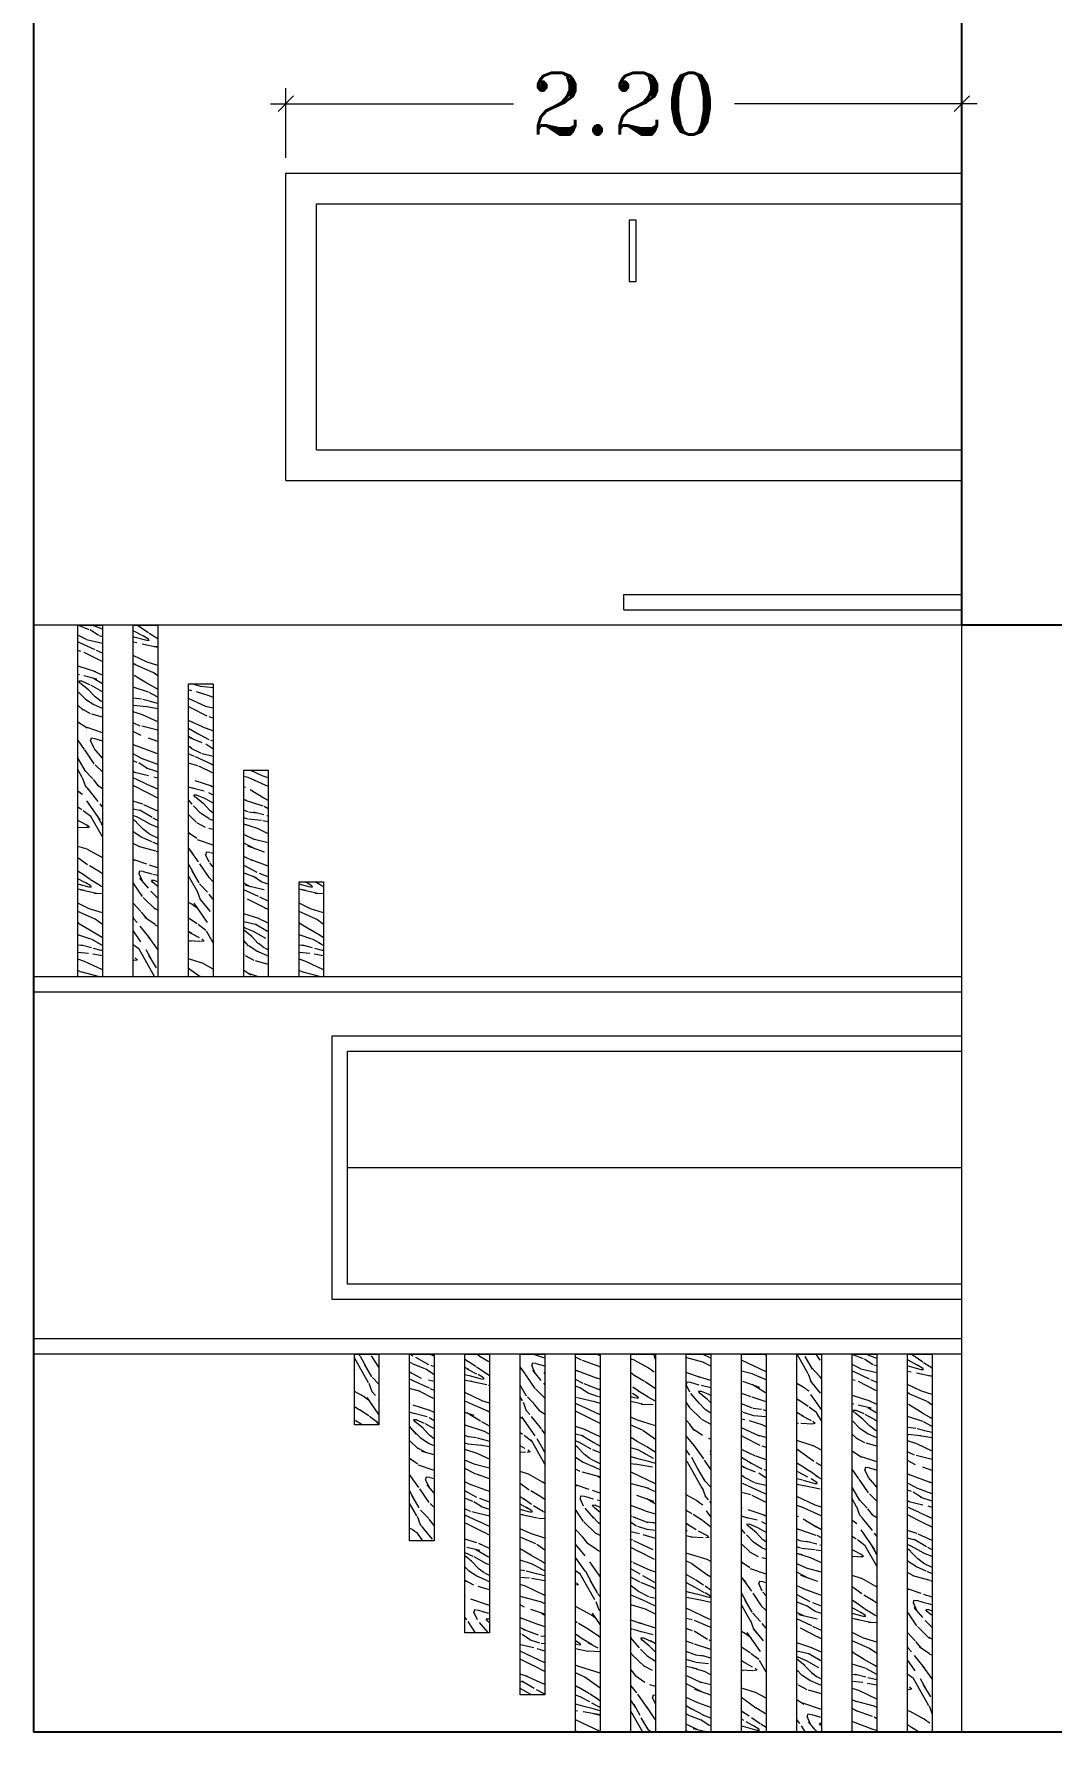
# Model space of a CAD drawing. Header units: inches. Extents: x 0 to 535, y -174 to 989.
# Drawn here: x 374.66 to 377.97, y 95.58 to 101.1 of the extents above; entities that cross this region are included whole.
import ezdxf

# ---------------------------------------------------------------- set-up
doc = ezdxf.new("R2010")
doc.units = ezdxf.units.IN
doc.header["$MEASUREMENT"] = 0
for name, color, linetype, lineweight in [('1', 1, 'Continuous', 9), ('dimension', 21, 'Continuous', 9), ('wall', 51, 'Continuous', 25)]:
    doc.layers.add(name, color=color, linetype=linetype, lineweight=lineweight)
doc.styles.add('ROMANT', font='romant')
doc.dimstyles.new('STANDARD$0', dxfattribs={"dimtxt": 0.2, "dimasz": 0.05, "dimexe": 0.05, "dimexo": 0.0500000000000001, "dimgap": 0.05, "dimtad": 0, "dimzin": 0, "dimdsep": 46, "dimtxsty": 'ROMANT', "dimblk": 'OBLIQUE', "dimcen": 0, "dimdle": 0.05, "dimclrd": 256, "dimclre": 256, "dimclrt": 256, "dimadec": 0, "dimazin": 0, "dimtfac": 1, "dimtix": 1, "dimtofl": 0, "dimtmove": 1, "dimatfit": 3, "dimldrblk": 'OBLIQUE', "dimfxl": 1, "dimtolj": 1, "dimtzin": 0, "dimlwd": -1, "dimlwe": -1, "dimarcsym": 1})
pattern_1 = [(125.3657895, (316.8282335626085, -165.0037877916787), (-0.9748889491056459, 1.358495653849031), [0.0567920025, -11.86952858]), (256.803504, (316.8487967398955, -164.9659996792072), (0.07866463088312299, -0.2161293025630688), [0.007853067099999994, -0.8167188679999998]), (114.48938626, (316.8583889647215, -164.9986397646051), (-0.0786646372295647, 0.2161293006459917), [0.02746521999999999, -5.740230749999997]), (163.4606271, (316.8889859844882, -164.9758480792048), (-1.084466940812025, 0.3395689741847776), [0.0294332288, -6.151544580000001]), (173.0032168, (316.8607705770129, -164.9674691981567), (-0.07866463224300875, 0.216129300024115), [0.0120636748, -0.4946106760000001]), (120.347856, (316.8305074324331, -165.0728918539862), (-1.289547495665455, 2.223012850983182), [0.0478738905, -10.00564285]), (179.0885908, (316.8964778538823, -164.9964318211946), (-0.502901154207116, 0.06171982473837817), [0.0092056419, -1.923978911]), (125.6641257, (316.8919157072359, -165.0027544191575), (-0.07866463854466729, 0.2161292995345969), [0.0079623815, -1.664137768]), (133.5666472, (316.9086252083403, -165.0549490604183), (-0.7388950529018659, 0.7101077456471797), [0.0322622403, -2.226094583]), (119.68621252, (316.8195903501249, -165.093182737871), (-1.289547475383502, 2.223012851304042), [0.1022191415, -5.264285769999999]), (130.3727928, (316.8863901404632, -165.0315727059467), (-2.531343684717294, 2.99484043838873), [0.04322782150000001, -9.034614590000002]), (123.7857773, (316.8583350916209, -165.048777077215), (-0.0786646485390654, 0.216129291848162), [0.05413074839999997, -1.840445417999999]), (119.04293409, (316.8063192155331, -165.0315779381053), (-1.36821211551155, 2.439142167360524), [0.04103382619999999, -8.576069339999998]), (145.7434615, (316.8281270705925, -164.9280672291123), (-2.56225704572125, 1.759784446686964), [0.0404823782, -8.4608168]), (129.2367893, (316.7953626686947, -164.9574754163448), (-2.610008316254434, 3.210969740846352), [0.05220031930000001, -10.90986646]), (124.7710456, (316.7863987361961, -164.9957038638002), (-2.028442540050955, 2.933120589214854), [0.0758889025, -15.86078045]), (131.4338095, (316.8410092042847, -165.1331735631676), (-0.0786646365266669, 0.2161292981963297), [0.0176491834, -1.217793604]), (151.7399653, (316.9258565089695, -165.1022916698047), (-0.5815657859539077, 0.2778491391306656), [0.0322917148, -3.35833833]), (128.8484137, (316.8733319877422, -165.1214090321005), (-0.896224328967456, 1.142366341585137), [0.0266178126, -5.56312293]), (290, (316.8195903501249, -165.093182737871), (-0.3455718796523705, -0.3705387656623449), [0.0284761896, -0.201523792]), (135.6324289, (316.8974137126262, -165.087002385415), (-0.7388950516397252, 0.7101077456572038), [0.05466546159999998, -11.42508117999999]), (133.237749, (316.8566356410229, -165.1006788603707), (-1.556454734449686, 1.636344795307082), [0.0381418545, -7.97164751]), (161.9114852, (316.9859950492535, -164.8589527054356), (-1.084466938815197, 0.3395689770066423), [0.0355090606, -7.42139344]), (173.0032168, (317.0129263171755, -164.8386607714639), (-0.07866463224300875, 0.216129300024115), [0.0265400864, -0.4801342690000001]), (164.8009006, (317.0459312609518, -164.8476274600521), (-2.671835029081719, 0.7408577933628254), [0.0342012829, -7.148068110000001]), (146.7878511, (317.0893985112629, -164.8224824500151), (-1.902026626305297, 1.265806021826072), [0.0287191846, -6.002309540000001]), (151.7399653, (317.0655310194872, -164.832335033459), (-0.5815657859539077, 0.2778491391306656), [0.0322917148, -3.35833833]), (162.1773823, (316.9400923127637, -164.9654055923696), (-1.084466939618753, 0.3395689782831965), [0.0571535188, -11.94508519]), (155.092991, (317.0051794981189, -164.92423287407), (-0.5815657892096059, 0.2778491338212688), [0.0698139263, -14.5911103]), (153.0670749, (316.9593845056692, -164.9304111365707), (-0.581565787359474, 0.2778491396096347), [0.06296584420000001, -6.54844776]), (133.5666472, (316.9400515969961, -165.0470073758853), (-0.7388950529018659, 0.7101077456471797), [0.0322622403, -2.226094583]), (150.6547075, (316.9636917026532, -165.0302443832039), (-1.823361999482653, 1.049676707566412), [0.04619737450000001, -4.80452681]), (149.7854419, (316.9722140174982, -165.0096595940751), (-1.823361992584466, 1.049676723312326), [0.04703368899999996, -9.830041069999993]), (152.9162698, (317.0099821866439, -164.9562851519278), (-0.5815657853456426, 0.2778491404779416), [0.05682948329999998, -5.910266069999996]), (155.1886422, (316.995104939085, -164.9908382283531), (-0.5815657915326928, 0.2778491301377782), [0.06060699410000001, -12.66686176]), (110, (317.1159814948396, -164.8640902689787), (-0.5029011542273502, 0.06171983675258769), [0.0043809526, -0.225619029]), (181.2406383, (317.1159814948396, -164.8640902689787), (-0.9271376728700892, -0.09268962877058456), [0.006811305099999996, -1.423562827999999]), (148.1373433, (317.1144831208034, -164.8599735201484), (-0.5815657852462758, 0.2778491400426519), [0.020887335, -1.441226069]), (164.5021434, (317.1091717871389, -164.8642377436962), (-1.084466942922913, 0.339568967718033), [0.03960924529999998, -2.733037789999999]), (167.7581778, (317.1370927817962, -164.8843790607469), (-2.09026925108812, 0.4630086353138386), [0.0533767969, -11.15575049]), (170.0621297, (317.0849297000861, -164.8730611417998), (-4.101873860981018, 0.7098880003596575), [0.0570595822, -11.92545262]), (156.3117756, (317.1285967757216, -164.9678927889378), (-0.5815657900483695, 0.2778491323069627), [0.07135268839999999, -4.923335379999999]), (154.4633732, (317.1094254834026, -164.9340770890479), (-0.5029011530502587, 0.06171983769696082), [0.1043524743, -0.540177494]), (160.4831147, (317.0651420185876, -164.9758365677487), (-4.416532392591645, 1.57440521027697), [0.0585223454, -12.23117]), (165.5243122, (317.0632558970505, -164.9392261632604), (-1.587368093631594, 0.4012888157798407), [0.0599805523, -12.53593541]), (162.613585, (317.0152672136993, -164.8890919885312), (-0.5029011531749514, 0.0617198380570895), [0.0432909381, -1.09309616]), (166.4838436, (317.0710027139458, -164.853654061441), (-1.587368094188972, 0.4012888131065728), [0.02578561049999999, -5.389192559999997]), (151.9762794, (317.0967431750348, -164.8489474121675), (-2.986493559702275, 1.6053749810238), [0.0353577413, -7.38976752]), (174.3053877, (317.0287262690931, -164.8632137897278), (-0.5029011542635994, 0.06171983729502795), [0.04294314819999997, -8.975117959999992]), (145.2464741, (317.1169449149658, -164.8415945801523), (-2.562257030501768, 1.759784460498503), [0.0335272702, -7.007199320000001]), (155.2273285, (316.9418587908474, -164.894830966135), (-0.5815657880252949, 0.2778491373020556), [0.05753806269999998, -12.02545501]), (166.6532565, (316.9739541868116, -164.8761560287783), (-3.677637319914488, 0.8642974639745953), [0.0617647842, -12.90883993]), (149.707952, (317.1377354789595, -164.810716871809), (-1.823361991434463, 1.049676722564742), [0.0370151926, -7.73617512]), (146.3560822, (317.1673559271626, -164.7789564070787), (-0.6602304293122196, 0.493978426360684), [0.010879644, -2.273845757]), (151.9762794, (317.1804930075694, -164.8779068951634), (-2.986493559702275, 1.6053749810238), [0.0353577413, -7.38976752]), (143.1964955, (317.1932028781063, -164.8499703211583), (-0.07866463804509567, 0.2161292945959426), [0.0314122638, -0.7931596690000001]), (188.4818674, (317.1875301049247, -164.8846698259488), (-1.351374195123889, -0.2470990924021888), [0.0109700409, -2.292738417000001]), (136.1381442, (317.1875301049247, -164.8846698259488), (-0.07866463710982383, 0.2161292981877979), [0.0097600178, -1.015041865]), (146.0169148, (317.1680512432413, -164.8311520933171), (-1.902026624190993, 1.265806025054427), [0.0365601399, -7.641068970000001]), (177.2394681, (317.1766800479411, -164.8862878675414), (-2.938742287345873, 0.1541897158929856), [0.03963325729999997, -8.283350639999991]), (148.6490828, (317.1492808528084, -164.8612945186162), (-1.24179621442641, 0.7718275702060987), [0.03786423759999999, -7.913625409999999]), (162.613585, (317.1817232783446, -164.9567150212198), (-0.5029011531749514, 0.0617198380570895), [0.07575913880000001, -1.060627957]), (153.2948855, (316.992522247284, -165.0780273254128), (-0.5815657871570311, 0.2778491394824867), [0.0376197775, -7.86253344]), (156.9545161, (316.9682801602312, -165.0868507235165), (-0.5815657881615057, 0.2778491383991551), [0.03530030569999998, -3.671231709999998]), (146.3560822, (317.030905551424, -165.0640569452131), (-0.6602304293122196, 0.493978426360684), [0.03263893430000001, -2.252086469]), (161.7852574, (317.1157528561088, -165.0331750518501), (-1.084466939238849, 0.3395689764932182), [0.06019634289999998, -6.260419679999996]), (150.0717393, (317.1440352902833, -165.022881087658), (-0.5815657860494605, 0.277849139270344), [0.040074625, -2.063843176]), (159.3694487, (317.0652485084424, -165.0515571311017), (-1.666032726955021, 0.61741811769019), [0.0538217917, -11.24875421]), (143.1964955, (317.2369632913727, -164.9890580613316), (-0.07866463804509567, 0.2161292945959426), [0.0117795995, -0.8127923539999999]), (159.6657058, (317.0585728506042, -165.0143589190734), (-0.5815657938110032, 0.2778491222749368), [0.06768603069999996, -1.709072292999999]), (143.1964955, (316.9589153228986, -165.0611210444082), (-0.07866463804509567, 0.2161292945959426), [0.02355919900000001, -0.8010127430000001]), (158.5537297, (317.0037337437848, -165.0459740025774), (-2.247598515793237, 0.8952672367306359), [0.04302075939999998, -8.991338709999996]), (151.7399653, (317.0148782127997, -165.0325935228209), (-0.5815657859539077, 0.2778491391306656), [0.0484375745, -3.34219256]), (148.5114886, (317.1093045857641, -165.0028872461114), (-1.241796208885935, 0.7718275754866678), [0.0517887205, -10.82384232]), (144.1945195, (317.1844387679841, -165.008175424414), (-0.6602304207882279, 0.4939784392792391), [0.06885505630000001, -7.160925799999999]), (151.1011978, (317.2275314273408, -164.9820012274635), (-0.5815657856754212, 0.277849139357628), [0.05232378789999998, -2.694674939999999]), (164.3266424, (316.9032480992141, -164.9018909400452), (-2.671835022947638, 0.7408577912244498), [0.0582210293, -12.16819508]), (160.9753659, (316.8856816699994, -164.9479125501772), (-2.75049966370575, 0.9569870897545647), [0.0608799512, -12.72390981]), (141.130464, (316.917816529119, -165.0236310214137), (-0.660230418984233, 0.4939784438691177), [0.03326687569999997, -3.459754989999998]), (157.4786002, (316.9234222769761, -165.0076043589154), (-0.5815657944572521, 0.2778491206858045), [0.0291689473, -3.03357028]), (146.3560822, (316.9357970167662, -165.0730320052152), (-0.6602304293122196, 0.493978426360684), [0.03263893430000001, -2.252086469]), (166.6033605, (316.9315699979187, -164.9859903814984), (-3.677637328676978, 0.8642974665360266), [0.04377515939999999, -9.14900808])]
pattern_2 = [(125.3657895, (314.3082335626085, -162.6308368676231), (-0.9748889491056459, 1.358495653849031), [0.0567920025, -11.86952858]), (256.803504, (314.3287967398955, -162.5930487551516), (0.07866463088312299, -0.2161293025630688), [0.007853067099999993, -0.8167188679999997]), (114.48938626, (314.3383889647216, -162.6256888405495), (-0.0786646372295647, 0.2161293006459917), [0.02746521999999998, -5.740230749999996]), (163.4606271, (314.3689859844882, -162.6028971551492), (-1.084466940812025, 0.3395689741847776), [0.0294332288, -6.151544580000001]), (173.0032168, (314.3407705770129, -162.5945182741011), (-0.07866463224300875, 0.216129300024115), [0.0120636748, -0.4946106760000001]), (120.347856, (314.3105074324331, -162.6999409299306), (-1.289547495665455, 2.223012850983182), [0.0478738905, -10.00564285]), (179.0885908, (314.3764778538823, -162.623480897139), (-0.502901154207116, 0.06171982473837817), [0.0092056419, -1.923978911]), (125.6641257, (314.3719157072359, -162.6298034951019), (-0.07866463854466729, 0.2161292995345969), [0.0079623815, -1.664137768]), (133.5666472, (314.3886252083403, -162.6819981363627), (-0.7388950529018659, 0.7101077456471797), [0.0322622403, -2.226094583]), (119.68621252, (314.2995903501249, -162.7202318138154), (-1.289547475383502, 2.223012851304042), [0.1022191415, -5.264285769999999]), (130.3727928, (314.3663901404632, -162.6586217818911), (-2.531343684717294, 2.99484043838873), [0.04322782150000001, -9.034614590000002]), (123.7857773, (314.3383350916208, -162.6758261531594), (-0.0786646485390654, 0.216129291848162), [0.05413074839999996, -1.840445417999999]), (119.04293409, (314.2863192155331, -162.6586270140497), (-1.36821211551155, 2.439142167360524), [0.04103382619999999, -8.576069339999998]), (145.7434615, (314.3081270705924, -162.5551163050567), (-2.56225704572125, 1.759784446686964), [0.0404823782, -8.4608168]), (129.2367893, (314.2753626686947, -162.5845244922892), (-2.610008316254434, 3.210969740846352), [0.05220031930000001, -10.90986646]), (124.7710456, (314.2663987361961, -162.6227529397446), (-2.028442540050955, 2.933120589214854), [0.0758889025, -15.86078045]), (131.4338095, (314.3210092042847, -162.760222639112), (-0.0786646365266669, 0.2161292981963297), [0.0176491834, -1.217793604]), (151.7399653, (314.4058565089695, -162.7293407457491), (-0.5815657859539077, 0.2778491391306656), [0.0322917148, -3.35833833]), (128.8484137, (314.3533319877422, -162.7484581080449), (-0.896224328967456, 1.142366341585137), [0.0266178126, -5.56312293]), (290, (314.2995903501249, -162.7202318138154), (-0.3455718796523705, -0.3705387656623449), [0.0284761896, -0.201523792]), (135.6324289, (314.3774137126262, -162.7140514613594), (-0.7388950516397252, 0.7101077456572038), [0.05466546159999997, -11.42508117999999]), (133.237749, (314.336635641023, -162.7277279363151), (-1.556454734449686, 1.636344795307082), [0.0381418545, -7.97164751]), (161.9114852, (314.4659950492535, -162.48600178138), (-1.084466938815197, 0.3395689770066423), [0.0355090606, -7.42139344]), (173.0032168, (314.4929263171755, -162.4657098474083), (-0.07866463224300875, 0.216129300024115), [0.0265400864, -0.4801342690000001]), (164.8009006, (314.5259312609518, -162.4746765359965), (-2.671835029081719, 0.7408577933628254), [0.0342012829, -7.148068110000001]), (146.7878511, (314.5693985112629, -162.4495315259595), (-1.902026626305297, 1.265806021826072), [0.0287191846, -6.002309540000001]), (151.7399653, (314.5455310194872, -162.4593841094034), (-0.5815657859539077, 0.2778491391306656), [0.0322917148, -3.35833833]), (162.1773823, (314.4200923127636, -162.592454668314), (-1.084466939618753, 0.3395689782831965), [0.0571535188, -11.94508519]), (155.092991, (314.485179498119, -162.5512819500144), (-0.5815657892096059, 0.2778491338212688), [0.0698139263, -14.5911103]), (153.0670749, (314.4393845056692, -162.5574602125151), (-0.581565787359474, 0.2778491396096347), [0.06296584420000001, -6.54844776]), (133.5666472, (314.4200515969961, -162.6740564518297), (-0.7388950529018659, 0.7101077456471797), [0.0322622403, -2.226094583]), (150.6547075, (314.4436917026532, -162.6572934591483), (-1.823361999482653, 1.049676707566412), [0.04619737450000001, -4.80452681]), (149.7854419, (314.4522140174981, -162.6367086700195), (-1.823361992584466, 1.049676723312326), [0.04703368899999995, -9.830041069999991]), (152.9162698, (314.4899821866439, -162.5833342278722), (-0.5815657853456426, 0.2778491404779416), [0.05682948329999997, -5.910266069999995]), (155.1886422, (314.475104939085, -162.6178873042975), (-0.5815657915326928, 0.2778491301377782), [0.06060699410000001, -12.66686176]), (110, (314.5959814948395, -162.4911393449231), (-0.5029011542273502, 0.06171983675258769), [0.0043809526, -0.225619029]), (181.2406382999999, (314.5959814948395, -162.4911393449231), (-0.9271376728700892, -0.09268962877058456), [0.006811305099999995, -1.423562827999999]), (148.1373433, (314.5944831208034, -162.4870225960928), (-0.5815657852462758, 0.2778491400426519), [0.020887335, -1.441226069]), (164.5021434, (314.5891717871389, -162.4912868196405), (-1.084466942922913, 0.339568967718033), [0.03960924529999998, -2.733037789999998]), (167.7581778, (314.6170927817962, -162.5114281366913), (-2.09026925108812, 0.4630086353138386), [0.0533767969, -11.15575049]), (170.0621297, (314.5649297000861, -162.5001102177442), (-4.101873860981018, 0.7098880003596575), [0.0570595822, -11.92545262]), (156.3117756, (314.6085967757216, -162.5949418648822), (-0.5815657900483695, 0.2778491323069627), [0.07135268839999999, -4.923335379999999]), (154.4633732, (314.5894254834026, -162.5611261649923), (-0.5029011530502587, 0.06171983769696082), [0.1043524743, -0.540177494]), (160.4831147, (314.5451420185876, -162.6028856436931), (-4.416532392591645, 1.57440521027697), [0.0585223454, -12.23117]), (165.5243122, (314.5432558970505, -162.5662752392048), (-1.587368093631594, 0.4012888157798407), [0.0599805523, -12.53593541]), (162.613585, (314.4952672136993, -162.5161410644756), (-0.5029011531749514, 0.0617198380570895), [0.0432909381, -1.09309616]), (166.4838436, (314.5510027139458, -162.4807031373854), (-1.587368094188972, 0.4012888131065728), [0.02578561049999998, -5.389192559999996]), (151.9762794, (314.5767431750347, -162.4759964881119), (-2.986493559702275, 1.6053749810238), [0.0353577413, -7.38976752]), (174.3053877, (314.5087262690931, -162.4902628656722), (-0.5029011542635994, 0.06171983729502795), [0.04294314819999996, -8.97511795999999]), (145.2464741, (314.5969449149658, -162.4686436560967), (-2.562257030501768, 1.759784460498503), [0.0335272702, -7.007199320000001]), (155.2273285, (314.4218587908475, -162.5218800420794), (-0.5815657880252949, 0.2778491373020556), [0.05753806269999998, -12.02545500999999]), (166.6532565, (314.4539541868115, -162.5032051047227), (-3.677637319914488, 0.8642974639745953), [0.0617647842, -12.90883993]), (149.707952, (314.6177354789596, -162.4377659477534), (-1.823361991434463, 1.049676722564742), [0.0370151926, -7.73617512]), (146.3560822, (314.6473559271627, -162.4060054830231), (-0.6602304293122196, 0.493978426360684), [0.010879644, -2.273845757]), (151.9762794, (314.6604930075694, -162.5049559711078), (-2.986493559702275, 1.6053749810238), [0.0353577413, -7.38976752]), (143.1964955, (314.6732028781063, -162.4770193971027), (-0.07866463804509567, 0.2161292945959426), [0.0314122638, -0.7931596690000001]), (188.4818674, (314.6675301049247, -162.5117189018932), (-1.351374195123889, -0.2470990924021888), [0.0109700409, -2.292738417000001]), (136.1381442, (314.6675301049247, -162.5117189018932), (-0.07866463710982383, 0.2161292981877979), [0.0097600178, -1.015041865]), (146.0169148, (314.6480512432414, -162.4582011692615), (-1.902026624190993, 1.265806025054427), [0.0365601399, -7.641068970000001]), (177.2394681, (314.6566800479411, -162.5133369434858), (-2.938742287345873, 0.1541897158929856), [0.03963325729999996, -8.28335063999999]), (148.6490828, (314.6292808528084, -162.4883435945606), (-1.24179621442641, 0.7718275702060987), [0.03786423759999999, -7.913625409999999]), (162.613585, (314.6617232783446, -162.5837640971642), (-0.5029011531749514, 0.0617198380570895), [0.07575913880000001, -1.060627957]), (153.2948855, (314.472522247284, -162.7050764013572), (-0.5815657871570311, 0.2778491394824867), [0.0376197775, -7.86253344]), (156.9545161, (314.4482801602312, -162.7138997994609), (-0.5815657881615057, 0.2778491383991551), [0.03530030569999997, -3.671231709999998]), (146.3560822, (314.510905551424, -162.6911060211575), (-0.6602304293122196, 0.493978426360684), [0.03263893430000001, -2.252086469]), (161.7852574, (314.5957528561087, -162.6602241277945), (-1.084466939238849, 0.3395689764932182), [0.06019634289999997, -6.260419679999996]), (150.0717393, (314.6240352902832, -162.6499301636024), (-0.5815657860494605, 0.277849139270344), [0.040074625, -2.063843176]), (159.3694487, (314.5452485084423, -162.6786062070461), (-1.666032726955021, 0.61741811769019), [0.0538217917, -11.24875421]), (143.1964955, (314.7169632913727, -162.616107137276), (-0.07866463804509567, 0.2161292945959426), [0.0117795995, -0.8127923539999999]), (159.6657058, (314.5385728506042, -162.6414079950178), (-0.5815657938110032, 0.2778491222749368), [0.06768603069999994, -1.709072292999999]), (143.1964955, (314.4389153228986, -162.6881701203526), (-0.07866463804509567, 0.2161292945959426), [0.02355919900000001, -0.8010127430000001]), (158.5537297, (314.4837337437848, -162.6730230785218), (-2.247598515793237, 0.8952672367306359), [0.04302075939999998, -8.991338709999994]), (151.7399653, (314.4948782127997, -162.6596425987653), (-0.5815657859539077, 0.2778491391306656), [0.0484375745, -3.34219256]), (148.5114886, (314.589304585764, -162.6299363220558), (-1.241796208885935, 0.7718275754866678), [0.0517887205, -10.82384232]), (144.1945195, (314.6644387679841, -162.6352245003584), (-0.6602304207882279, 0.4939784392792391), [0.06885505630000001, -7.160925799999999]), (151.1011978, (314.7075314273408, -162.6090503034079), (-0.5815657856754212, 0.277849139357628), [0.05232378789999997, -2.694674939999998]), (164.3266424, (314.383248099214, -162.5289400159896), (-2.671835022947638, 0.7408577912244498), [0.0582210293, -12.16819508]), (160.9753659, (314.3656816699993, -162.5749616261216), (-2.75049966370575, 0.9569870897545647), [0.0608799512, -12.72390981]), (141.130464, (314.397816529119, -162.6506800973581), (-0.660230418984233, 0.4939784438691177), [0.03326687569999996, -3.459754989999997]), (157.4786002, (314.4034222769761, -162.6346534348598), (-0.5815657944572521, 0.2778491206858045), [0.0291689473, -3.03357028]), (146.3560822, (314.4157970167662, -162.7000810811596), (-0.6602304293122196, 0.493978426360684), [0.03263893430000001, -2.252086469]), (166.6033605, (314.4115699979187, -162.6130394574428), (-3.677637328676978, 0.8642974665360266), [0.04377515939999999, -9.14900808])]
pattern_3 = [(125.3657895, (315.0282335626085, -162.6308368676231), (-0.9748889491056459, 1.358495653849031), [0.0567920025, -11.86952858]), (256.803504, (315.0487967398955, -162.5930487551516), (0.07866463088312299, -0.2161293025630688), [0.007853067099999991, -0.8167188679999996]), (114.48938626, (315.0583889647215, -162.6256888405495), (-0.0786646372295647, 0.2161293006459917), [0.02746521999999998, -5.740230749999995]), (163.4606271, (315.0889859844881, -162.6028971551492), (-1.084466940812025, 0.3395689741847776), [0.0294332288, -6.151544580000001]), (173.0032168, (315.0607705770129, -162.5945182741011), (-0.07866463224300875, 0.216129300024115), [0.0120636748, -0.4946106760000001]), (120.347856, (315.0305074324331, -162.6999409299306), (-1.289547495665455, 2.223012850983182), [0.0478738905, -10.00564285]), (179.0885908, (315.0964778538823, -162.623480897139), (-0.502901154207116, 0.06171982473837817), [0.0092056419, -1.923978911]), (125.6641257, (315.0919157072359, -162.6298034951019), (-0.07866463854466729, 0.2161292995345969), [0.0079623815, -1.664137768]), (133.5666472, (315.1086252083404, -162.6819981363627), (-0.7388950529018659, 0.7101077456471797), [0.0322622403, -2.226094583]), (119.68621252, (315.0195903501249, -162.7202318138154), (-1.289547475383502, 2.223012851304042), [0.1022191415, -5.264285769999999]), (130.3727928, (315.0863901404632, -162.6586217818911), (-2.531343684717294, 2.99484043838873), [0.04322782150000001, -9.034614590000002]), (123.7857773, (315.0583350916208, -162.6758261531594), (-0.0786646485390654, 0.216129291848162), [0.05413074839999996, -1.840445417999999]), (119.04293409, (315.0063192155331, -162.6586270140497), (-1.36821211551155, 2.439142167360524), [0.04103382619999999, -8.576069339999998]), (145.7434615, (315.0281270705925, -162.5551163050567), (-2.56225704572125, 1.759784446686964), [0.0404823782, -8.4608168]), (129.2367893, (314.9953626686947, -162.5845244922892), (-2.610008316254434, 3.210969740846352), [0.05220031930000001, -10.90986646]), (124.7710456, (314.9863987361961, -162.6227529397446), (-2.028442540050955, 2.933120589214854), [0.0758889025, -15.86078045]), (131.4338095, (315.0410092042848, -162.760222639112), (-0.0786646365266669, 0.2161292981963297), [0.0176491834, -1.217793604]), (151.7399653, (315.1258565089694, -162.7293407457491), (-0.5815657859539077, 0.2778491391306656), [0.0322917148, -3.35833833]), (128.8484137, (315.0733319877422, -162.7484581080449), (-0.896224328967456, 1.142366341585137), [0.0266178126, -5.56312293]), (290, (315.0195903501249, -162.7202318138154), (-0.3455718796523705, -0.3705387656623449), [0.0284761896, -0.201523792]), (135.6324289, (315.0974137126262, -162.7140514613594), (-0.7388950516397252, 0.7101077456572038), [0.05466546159999996, -11.42508117999999]), (133.237749, (315.056635641023, -162.7277279363151), (-1.556454734449686, 1.636344795307082), [0.0381418545, -7.97164751]), (161.9114852, (315.1859950492535, -162.48600178138), (-1.084466938815197, 0.3395689770066423), [0.0355090606, -7.42139344]), (173.0032168, (315.2129263171755, -162.4657098474083), (-0.07866463224300875, 0.216129300024115), [0.0265400864, -0.4801342690000001]), (164.8009006, (315.2459312609518, -162.4746765359965), (-2.671835029081719, 0.7408577933628254), [0.0342012829, -7.148068110000001]), (146.7878511, (315.289398511263, -162.4495315259595), (-1.902026626305297, 1.265806021826072), [0.0287191846, -6.002309540000001]), (151.7399653, (315.2655310194871, -162.4593841094034), (-0.5815657859539077, 0.2778491391306656), [0.0322917148, -3.35833833]), (162.1773823, (315.1400923127637, -162.592454668314), (-1.084466939618753, 0.3395689782831965), [0.0571535188, -11.94508519]), (155.092991, (315.2051794981189, -162.5512819500144), (-0.5815657892096059, 0.2778491338212688), [0.0698139263, -14.5911103]), (153.0670749, (315.1593845056692, -162.5574602125151), (-0.581565787359474, 0.2778491396096347), [0.06296584420000001, -6.54844776]), (133.5666472, (315.1400515969961, -162.6740564518297), (-0.7388950529018659, 0.7101077456471797), [0.0322622403, -2.226094583]), (150.6547075, (315.1636917026531, -162.6572934591483), (-1.823361999482653, 1.049676707566412), [0.04619737450000001, -4.80452681]), (149.7854419, (315.1722140174981, -162.6367086700195), (-1.823361992584466, 1.049676723312326), [0.04703368899999995, -9.83004106999999]), (152.9162698, (315.2099821866439, -162.5833342278722), (-0.5815657853456426, 0.2778491404779416), [0.05682948329999996, -5.910266069999994]), (155.1886422, (315.1951049390851, -162.6178873042975), (-0.5815657915326928, 0.2778491301377782), [0.06060699410000001, -12.66686176]), (110, (315.3159814948395, -162.4911393449231), (-0.5029011542273502, 0.06171983675258769), [0.0043809526, -0.225619029]), (181.2406382999999, (315.3159814948395, -162.4911393449231), (-0.9271376728700892, -0.09268962877058456), [0.006811305099999995, -1.423562827999998]), (148.1373433, (315.3144831208033, -162.4870225960928), (-0.5815657852462758, 0.2778491400426519), [0.020887335, -1.441226069]), (164.5021434, (315.3091717871389, -162.4912868196405), (-1.084466942922913, 0.339568967718033), [0.03960924529999997, -2.733037789999998]), (167.7581778, (315.3370927817962, -162.5114281366913), (-2.09026925108812, 0.4630086353138386), [0.0533767969, -11.15575049]), (170.0621297, (315.2849297000861, -162.5001102177442), (-4.101873860981018, 0.7098880003596575), [0.0570595822, -11.92545262]), (156.3117756, (315.3285967757216, -162.5949418648822), (-0.5815657900483695, 0.2778491323069627), [0.07135268839999999, -4.923335379999999]), (154.4633732, (315.3094254834027, -162.5611261649923), (-0.5029011530502587, 0.06171983769696082), [0.1043524743, -0.540177494]), (160.4831147, (315.2651420185876, -162.6028856436931), (-4.416532392591645, 1.57440521027697), [0.0585223454, -12.23117]), (165.5243122, (315.2632558970506, -162.5662752392048), (-1.587368093631594, 0.4012888157798407), [0.0599805523, -12.53593541]), (162.613585, (315.2152672136993, -162.5161410644756), (-0.5029011531749514, 0.0617198380570895), [0.0432909381, -1.09309616]), (166.4838436, (315.2710027139458, -162.4807031373854), (-1.587368094188972, 0.4012888131065728), [0.02578561049999998, -5.389192559999995]), (151.9762794, (315.2967431750347, -162.4759964881119), (-2.986493559702275, 1.6053749810238), [0.0353577413, -7.38976752]), (174.3053877, (315.228726269093, -162.4902628656722), (-0.5029011542635994, 0.06171983729502795), [0.04294314819999995, -8.975117959999988]), (145.2464741, (315.3169449149658, -162.4686436560967), (-2.562257030501768, 1.759784460498503), [0.0335272702, -7.007199320000001]), (155.2273285, (315.1418587908474, -162.5218800420794), (-0.5815657880252949, 0.2778491373020556), [0.05753806269999997, -12.02545500999999]), (166.6532565, (315.1739541868115, -162.5032051047227), (-3.677637319914488, 0.8642974639745953), [0.0617647842, -12.90883993]), (149.707952, (315.3377354789595, -162.4377659477534), (-1.823361991434463, 1.049676722564742), [0.0370151926, -7.73617512]), (146.3560822, (315.3673559271626, -162.4060054830231), (-0.6602304293122196, 0.493978426360684), [0.010879644, -2.273845757]), (151.9762794, (315.3804930075694, -162.5049559711078), (-2.986493559702275, 1.6053749810238), [0.0353577413, -7.38976752]), (143.1964955, (315.3932028781064, -162.4770193971027), (-0.07866463804509567, 0.2161292945959426), [0.0314122638, -0.7931596690000001]), (188.4818674, (315.3875301049247, -162.5117189018932), (-1.351374195123889, -0.2470990924021888), [0.0109700409, -2.292738417000001]), (136.1381442, (315.3875301049247, -162.5117189018932), (-0.07866463710982383, 0.2161292981877979), [0.0097600178, -1.015041865]), (146.0169148, (315.3680512432413, -162.4582011692615), (-1.902026624190993, 1.265806025054427), [0.0365601399, -7.641068970000001]), (177.2394681, (315.3766800479411, -162.5133369434858), (-2.938742287345873, 0.1541897158929856), [0.03963325729999995, -8.283350639999988]), (148.6490828, (315.3492808528085, -162.4883435945606), (-1.24179621442641, 0.7718275702060987), [0.03786423759999999, -7.913625409999999]), (162.613585, (315.3817232783446, -162.5837640971642), (-0.5029011531749514, 0.0617198380570895), [0.07575913880000001, -1.060627957]), (153.2948855, (315.192522247284, -162.7050764013572), (-0.5815657871570311, 0.2778491394824867), [0.0376197775, -7.86253344]), (156.9545161, (315.1682801602312, -162.7138997994609), (-0.5815657881615057, 0.2778491383991551), [0.03530030569999996, -3.671231709999998]), (146.3560822, (315.230905551424, -162.6911060211575), (-0.6602304293122196, 0.493978426360684), [0.03263893430000001, -2.252086469]), (161.7852574, (315.3157528561088, -162.6602241277945), (-1.084466939238849, 0.3395689764932182), [0.06019634289999996, -6.260419679999995]), (150.0717393, (315.3440352902832, -162.6499301636024), (-0.5815657860494605, 0.277849139270344), [0.040074625, -2.063843176]), (159.3694487, (315.2652485084423, -162.6786062070461), (-1.666032726955021, 0.61741811769019), [0.0538217917, -11.24875421]), (143.1964955, (315.4369632913727, -162.616107137276), (-0.07866463804509567, 0.2161292945959426), [0.0117795995, -0.8127923539999999]), (159.6657058, (315.2585728506043, -162.6414079950178), (-0.5815657938110032, 0.2778491222749368), [0.06768603069999993, -1.709072292999999]), (143.1964955, (315.1589153228986, -162.6881701203526), (-0.07866463804509567, 0.2161292945959426), [0.02355919900000001, -0.8010127430000001]), (158.5537297, (315.2037337437848, -162.6730230785218), (-2.247598515793237, 0.8952672367306359), [0.04302075939999997, -8.991338709999992]), (151.7399653, (315.2148782127998, -162.6596425987653), (-0.5815657859539077, 0.2778491391306656), [0.0484375745, -3.34219256]), (148.5114886, (315.309304585764, -162.6299363220558), (-1.241796208885935, 0.7718275754866678), [0.0517887205, -10.82384232]), (144.1945195, (315.3844387679841, -162.6352245003584), (-0.6602304207882279, 0.4939784392792391), [0.06885505630000001, -7.160925799999999]), (151.1011978, (315.4275314273409, -162.6090503034079), (-0.5815657856754212, 0.277849139357628), [0.05232378789999997, -2.694674939999998]), (164.3266424, (315.103248099214, -162.5289400159896), (-2.671835022947638, 0.7408577912244498), [0.0582210293, -12.16819508]), (160.9753659, (315.0856816699994, -162.5749616261216), (-2.75049966370575, 0.9569870897545647), [0.0608799512, -12.72390981]), (141.130464, (315.117816529119, -162.6506800973581), (-0.660230418984233, 0.4939784438691177), [0.03326687569999996, -3.459754989999997]), (157.4786002, (315.1234222769761, -162.6346534348598), (-0.5815657944572521, 0.2778491206858045), [0.0291689473, -3.03357028]), (146.3560822, (315.1357970167662, -162.7000810811596), (-0.6602304293122196, 0.493978426360684), [0.03263893430000001, -2.252086469]), (166.6033605, (315.1315699979187, -162.6130394574428), (-3.677637328676978, 0.8642974665360266), [0.04377515939999999, -9.14900808])]

# ---------------------------------------------------------------- blocks, each defined once
blk = doc.blocks.new('_Oblique')
at = {"color": 0, "linetype": 'ByBlock', "lineweight": -2}
blk.add_line((-0.5, -0.5), (0.5, 0.5), dxfattribs=at)
blk = doc.blocks.new('*D165')
at = {"layer": 'Defpoints', "color": 0, "transparency": 16777216}
for p in [(375.4821664337404, 100.8761633606613), (375.4821664337404, 100.6496795555343), (377.6821664337403, 100.6496795555343)]:
    blk.add_point(p, dxfattribs=at)
at = {"layer": 'dimension', "transparency": 16777216}
for p, q in [((375.4821664337404, 100.6996795555343), (375.4821664337404, 100.9261633606613)), ((377.6821664337403, 100.6996795555343), (377.6821664337403, 100.9261633606613)), ((375.4321664337403, 100.8761633606613), (376.2226426242165, 100.8761633606613)), ((377.7321664337403, 100.8761633606613), (376.9416902432641, 100.8761633606613))]:
    blk.add_line(p, q, dxfattribs=at)
at = {"layer": 'dimension', "transparency": 16777216, "xscale": 0.05, "yscale": 0.05, "zscale": 0.05, "rotation": 180}
blk.add_blockref('_Oblique', (375.4821664337404, 100.8761633606613), dxfattribs=at)
at = {"layer": 'dimension', "transparency": 16777216, "xscale": 0.05, "yscale": 0.05, "zscale": 0.05}
blk.add_blockref('_Oblique', (377.6821664337403, 100.8761633606613), dxfattribs=at)
at = {"layer": 'dimension', "transparency": 16777216, "insert": (376.5821664337403, 100.8761633606613), "char_height": 0.2, "attachment_point": 5, "style": 'ROMANT'}
blk.add_mtext('\\A1;2.20', dxfattribs=at)

msp = doc.modelspace()

# ---------------------------------------------------------------- hatches: boundary and pattern name
at = {"layer": '1'}
h = msp.add_hatch(dxfattribs=at)
h.set_pattern_fill('Ä¾ÎÆ', color=256, scale=0.23, angle=110)
h.set_pattern_definition(pattern_2)
h.paths.add_polyline_path([(374.8048495844745, 98.0346655888294), (374.8848495844746, 98.0346655888294), (374.8848495844746, 99.17938881302337), (374.8048495844745, 99.17938881302337)])
h = msp.add_hatch(dxfattribs=at)
h.set_pattern_fill('Ä¾ÎÆ', color=256, scale=0.23, angle=110)
h.set_pattern_definition(pattern_2)
h.paths.add_polyline_path([(374.9848495844746, 98.0346655888294), (375.0648495844745, 98.0346655888294), (375.0648495844745, 99.17938881302337), (374.9848495844746, 99.17938881302337)])
h = msp.add_hatch(dxfattribs=at)
h.set_pattern_fill('Ä¾ÎÆ', color=256, scale=0.23, angle=110)
h.set_pattern_definition(pattern_3)
h.paths.add_polyline_path([(375.1648495844746, 98.0346655888294), (375.2448495844746, 98.0346655888294), (375.2448495844746, 98.98842315142247), (375.1648495844746, 98.98842315142247)])
h = msp.add_hatch(dxfattribs=at)
h.set_pattern_fill('Ä¾ÎÆ', color=256, scale=0.23, angle=110)
h.set_pattern_definition(pattern_3)
h.paths.add_polyline_path([(375.4248495844745, 98.70739455235281), (375.3448495844746, 98.70739455235281), (375.3448495844746, 98.0346655888294), (375.4248495844745, 98.0346655888294)])
h = msp.add_hatch(dxfattribs=at)
h.set_pattern_fill('Ä¾ÎÆ', color=256, scale=0.23, angle=110)
h.set_pattern_definition(pattern_3)
h.paths.add_polyline_path([(375.6048495844746, 98.34384452293364), (375.5248495844746, 98.34384452293364), (375.5248495844746, 98.0346655888294), (375.6048495844746, 98.0346655888294)])
h = msp.add_hatch(dxfattribs=at)
h.set_pattern_fill('Ä¾ÎÆ', color=256, scale=0.23, angle=110)
h.set_pattern_definition(pattern_1)
h.paths.add_polyline_path([(375.7048495844746, 96.57690427780773), (375.7848495844746, 96.57690427780773), (375.7848495844746, 96.80643788896776), (375.7048495844746, 96.80643788896776)])
h = msp.add_hatch(dxfattribs=at)
h.set_pattern_fill('Ä¾ÎÆ', color=256, scale=0.23, angle=110)
h.set_pattern_definition(pattern_1)
h.paths.add_polyline_path([(375.8848495844746, 96.19950363666294), (375.9648495844746, 96.19950363666294), (375.9648495844746, 96.80643788896776), (375.8848495844746, 96.80643788896776)])
h = msp.add_hatch(dxfattribs=at)
h.set_pattern_fill('Ä¾ÎÆ', color=256, scale=0.23, angle=110)
h.set_pattern_definition(pattern_1)
h.paths.add_polyline_path([(376.0648495844745, 95.90034388637685), (376.1448495844746, 95.90034388637685), (376.1448495844746, 96.80643788896776), (376.0648495844745, 96.80643788896776)])
h = msp.add_hatch(dxfattribs=at)
h.set_pattern_fill('Ä¾ÎÆ', color=256, scale=0.23, angle=110)
h.set_pattern_definition(pattern_1)
h.paths.add_polyline_path([(376.2448495844746, 95.69860194392271), (376.3248495844745, 95.69860194392271), (376.3248495844745, 96.80643788896776), (376.2448495844746, 96.80643788896776)])
h = msp.add_hatch(dxfattribs=at)
h.set_pattern_fill('Ä¾ÎÆ', color=256, scale=0.23, angle=110)
h.set_pattern_definition(pattern_1)
h.paths.add_polyline_path([(376.4248495844745, 95.57732611201823), (376.5048495844746, 95.57732611201823), (376.5048495844746, 96.80643788896776), (376.4248495844745, 96.80643788896776)])
h = msp.add_hatch(dxfattribs=at)
h.set_pattern_fill('Ä¾ÎÆ', color=256, scale=0.23, angle=110)
h.set_pattern_definition(pattern_1)
h.paths.add_polyline_path([(376.6048495844746, 95.57732611201823), (376.6848495844745, 95.57732611201823), (376.6848495844745, 96.80643788896776), (376.6048495844746, 96.80643788896776)])
h = msp.add_hatch(dxfattribs=at)
h.set_pattern_fill('Ä¾ÎÆ', color=256, scale=0.23, angle=110)
h.set_pattern_definition(pattern_1)
h.paths.add_polyline_path([(376.7848495844746, 95.57732611201823), (376.8648495844746, 95.57732611201823), (376.8648495844746, 96.80643788896776), (376.7848495844746, 96.80643788896776)])
h = msp.add_hatch(dxfattribs=at)
h.set_pattern_fill('Ä¾ÎÆ', color=256, scale=0.23, angle=110)
h.set_pattern_definition(pattern_1)
h.paths.add_polyline_path([(376.9648495844746, 95.57732611201823), (377.0448495844745, 95.57732611201823), (377.0448495844745, 96.80643788896776), (376.9648495844746, 96.80643788896776)])
h = msp.add_hatch(dxfattribs=at)
h.set_pattern_fill('Ä¾ÎÆ', color=256, scale=0.23, angle=110)
h.set_pattern_definition(pattern_1)
h.paths.add_polyline_path([(377.1448495844746, 95.57732611201823), (377.2248495844746, 95.57732611201823), (377.2248495844746, 96.80643788896776), (377.1448495844746, 96.80643788896776)])
h = msp.add_hatch(dxfattribs=at)
h.set_pattern_fill('Ä¾ÎÆ', color=256, scale=0.23, angle=110)
h.set_pattern_definition(pattern_1)
h.paths.add_polyline_path([(377.3248495844745, 95.57732611201823), (377.4048495844746, 95.57732611201823), (377.4048495844746, 96.80643788896776), (377.3248495844745, 96.80643788896776)])
h = msp.add_hatch(dxfattribs=at)
h.set_pattern_fill('Ä¾ÎÆ', color=256, scale=0.23, angle=110)
h.set_pattern_definition(pattern_1)
h.paths.add_polyline_path([(377.5048495844746, 95.57732611201823), (377.5848495844745, 95.57732611201823), (377.5848495844746, 96.80643788896776), (377.5048495844746, 96.80643788896776)])

# ---------------------------------------------------------------- linework, layer by layer
for p, q in [((375.4821664337404, 99.6496795555343), (375.4821664337404, 100.6496795555343)), ((375.4821664337404, 100.6496795555343), (377.6821664337403, 100.6496795555343)), ((375.5821664337404, 99.74967955553433), (375.5821664337403, 100.5496795555343)), ((375.5821664337403, 100.5496795555343), (377.6821664337403, 100.5496795555343)), ((375.5821664337404, 99.74967955553433), (377.6821664337403, 99.74967955553433)), ((375.4821664337404, 99.6496795555343), (377.6821664337403, 99.6496795555343)), ((376.5821664337403, 99.27940323855078), (377.6821664337403, 99.27940323855078)), ((376.5821664337403, 99.22940323855079), (376.5821664337403, 99.27940323855077)), ((376.5821664337403, 99.22940323855077), (377.6821664337403, 99.22940323855079)), ((377.6821664337403, 99.17938881302337), (374.6621664337403, 99.17938881302337)), ((377.6821664337403, 95.57732611201823), (377.6821664337403, 99.17938881302337)), ((377.6821664337403, 98.0346655888294), (374.6621664337403, 98.0346655888294)), ((377.6821664337403, 97.98466558882939), (374.6621664337403, 97.9846655888294)), ((375.6827690655624, 97.4138940821997), (377.6821664337403, 97.4138940821997)), ((377.6821664337403, 96.85643788896778), (374.6621664337403, 96.85643788896778)), ((377.6821664337403, 96.80643788896776), (374.6621664337403, 96.80643788896776))]:
    msp.add_line(p, q, dxfattribs=at)
for points in [[(376.5995194644518, 100.4965622110822), (376.5995194644518, 100.2979835745307), (376.6223390253298, 100.2979835745307), (376.6223390253298, 100.4965622110822)], [(374.8048495844745, 98.0346655888294), (374.8048495844745, 99.17938881302337), (374.8848495844746, 99.17938881302337), (374.8848495844746, 98.0346655888294)], [(374.9848495844746, 98.0346655888294), (374.9848495844746, 99.17938881302337), (375.0648495844745, 99.17938881302337), (375.0648495844745, 98.0346655888294)], [(375.1648495844746, 98.0346655888294), (375.1648495844746, 98.98842315142247), (375.2448495844746, 98.98842315142247), (375.2448495844746, 98.0346655888294)], [(375.3448495844746, 98.0346655888294), (375.3448495844746, 98.70739455235281), (375.4248495844745, 98.70739455235281), (375.4248495844745, 98.0346655888294)], [(375.5248495844746, 98.0346655888294), (375.5248495844746, 98.34384452293364), (375.6048495844746, 98.34384452293364), (375.6048495844746, 98.0346655888294)], [(375.7048495844746, 96.57690427780773), (375.7048495844746, 96.80643788896776), (375.7848495844746, 96.80643788896776), (375.7848495844746, 96.57690427780773)], [(375.8848495844746, 96.19950363666294), (375.8848495844746, 96.80643788896776), (375.9648495844746, 96.80643788896776), (375.9648495844746, 96.19950363666294)], [(376.0648495844745, 95.90034388637685), (376.0648495844745, 96.80643788896776), (376.1448495844746, 96.80643788896776), (376.1448495844746, 95.90034388637685)], [(376.2448495844746, 95.69860194392271), (376.2448495844746, 96.80643788896776), (376.3248495844745, 96.80643788896776), (376.3248495844745, 95.69860194392271)], [(376.4248495844745, 95.57732611201823), (376.4248495844745, 96.80643788896776), (376.5048495844746, 96.80643788896776), (376.5048495844746, 95.57732611201823)], [(376.6048495844746, 95.57732611201823), (376.6048495844746, 96.80643788896776), (376.6848495844745, 96.80643788896776), (376.6848495844745, 95.57732611201823)], [(376.7848495844746, 95.57732611201823), (376.7848495844746, 96.80643788896776), (376.8648495844746, 96.80643788896776), (376.8648495844746, 95.57732611201823)], [(376.9648495844746, 95.57732611201823), (376.9648495844746, 96.80643788896776), (377.0448495844745, 96.80643788896776), (377.0448495844745, 95.57732611201823)], [(377.1448495844746, 95.57732611201823), (377.1448495844746, 96.80643788896776), (377.2248495844746, 96.80643788896776), (377.2248495844746, 95.57732611201823)], [(377.3248495844745, 95.57732611201823), (377.3248495844745, 96.80643788896776), (377.4048495844746, 96.80643788896776), (377.4048495844746, 95.57732611201823)], [(377.5048495844746, 95.57732611201823), (377.5048495844746, 96.80643788896776), (377.5848495844746, 96.80643788896776), (377.5848495844745, 95.57732611201823)]]:
    msp.add_lwpolyline(points, close=True, dxfattribs=at)
for points in [[(377.6821664337403, 96.98486941694358), (375.6327690655623, 96.98486941694358), (375.6327690655623, 97.84291874745583), (377.6821664337403, 97.84291874745583)], [(377.6821664337403, 97.0348694169436), (375.6827690655624, 97.0348694169436), (375.6827690655624, 97.79291874745581), (377.6821664337403, 97.79291874745581)]]:
    msp.add_lwpolyline(points, dxfattribs=at)
at = {"layer": 'wall'}
for p, q in [((374.6621664337403, 95.57732611201824), (374.6621664337403, 105.1147797901062)), ((377.6821664337403, 99.17938881302337), (377.6821664337403, 105.1147797901063)), ((378.0821664337404, 99.17938881302337), (377.6821664337403, 99.17938881302337)), ((378.0821664337404, 95.57732611201823), (374.6621664337403, 95.57732611201823))]:
    msp.add_line(p, q, dxfattribs=at)

# ---------------------------------------------------------------- dimensions: what is measured, and where the dimension line sits
at = {"layer": 'dimension'}
dim = msp.add_linear_dim(base=(375.4821664337404, 100.8761633606613), p1=(377.6821664337403, 100.6496795555343), p2=(375.4821664337404, 100.6496795555343), dimstyle='STANDARD$0', dxfattribs=at)
dim.commit()
dim.dimension.update_dxf_attribs({"geometry": '*D165', "text_midpoint": (376.5821664337403, 100.8761633606613)})

doc.saveas('drawing.dxf')
